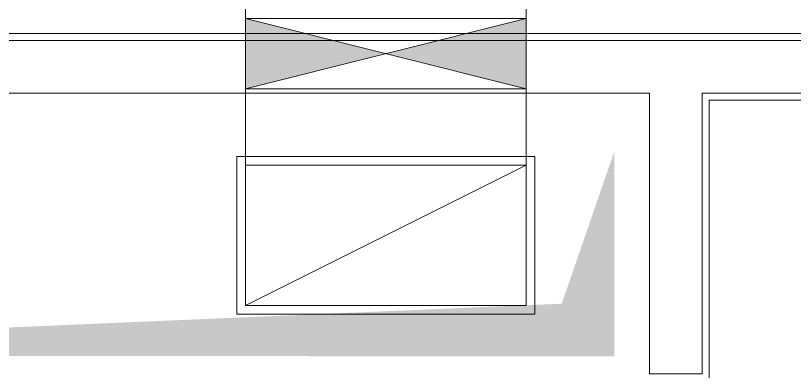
# Model space of a CAD drawing. Extents: x -2012 to 34975, y -1043 to 8321.
# Drawn here: x 24200.2 to 24422.2, y 663.2 to 764.6 of the extents above; entities that cross this region are included whole.
import ezdxf

# ---------------------------------------------------------------- set-up
doc = ezdxf.new("R2010")
doc.units = 0
doc.header["$LTSCALE"] = 25
doc.layers.get('0').update_dxf_attribs({"color": 9, "lineweight": 9})
for name, color, linetype, lineweight in [('00', 9, 'Continuous', 9), ('06D', 9, 'Continuous', 9), ('09D', 9, 'Continuous', 9), ('14', 9, 'Continuous', 9)]:
    doc.layers.add(name, color=color, linetype=linetype, lineweight=lineweight)

# ---------------------------------------------------------------- blocks, each defined once
blk = doc.blocks.new('p-2.mekanik_cihaz')
h = blk.add_hatch(color=256)
h.paths.add_polyline_path([(2909.87, -3098.72), (2949.87, -3108.72), (2949.87, -3088.72)])
h.paths.add_polyline_path([(2869.87, -3088.72), (2869.87, -3108.72), (2909.87, -3098.72)])
for p, q in [((2949.87, -3108.72), (2869.87, -3088.72)), ((2949.87, -3088.72), (2869.87, -3108.72)), ((2869.87, -3170.51), (2949.87, -3130.51))]:
    blk.add_line(p, q)
for points in [[(2949.87, -2951.47), (2949.87, -3130.51), (2869.87, -3130.51), (2869.87, -2951.47)], [(2949.87, -3088.72), (2949.87, -3108.72), (2869.87, -3108.72), (2869.87, -3088.72)], [(2867.37, -3173.01), (2952.37, -3173.01), (2952.37, -3128.01), (2867.37, -3128.01)], [(2869.87, -3170.51), (2949.87, -3170.51), (2949.87, -3130.51), (2869.87, -3130.51)]]:
    blk.add_lwpolyline(points, close=True)

msp = doc.modelspace()

# ---------------------------------------------------------------- linework, layer by layer
at = {"layer": '00'}
msp.add_lwpolyline([(24395.84, 662.5), (24380.84, 662.5), (24380.84, 742.5), (23815.84, 742.5), (23815.84, 662.5), (23795.84, 662.5), (23795.84, 1012.5), (23815.84, 1012.5), (23815.84, 757.5), (24470.84, 757.5), (24470.84, 742.5), (24395.84, 742.5), (24395.84, 662.5)], dxfattribs=at)
at = {"layer": '06D'}
for points in [[(24348.21, 679.49), (24263.21, 679.49), (24263.21, 724.49), (24348.21, 724.49)], [(24265.71, 721.99), (24345.71, 721.99), (24345.71, 681.99), (24265.71, 681.99)]]:
    msp.add_lwpolyline(points, close=True, dxfattribs=at)
msp.add_lwpolyline([(24265.71, 681.99), (24345.71, 721.99)], dxfattribs=at)
at = {"layer": '09D'}
msp.add_solid([(24370.84, 725.95), (24370.84, 667.5), (24355.84, 682.5), (24010.84, 667.71)], dxfattribs=at)
at = {"layer": '14'}
msp.add_lwpolyline([(23817.84, 759.5), (24472.84, 759.5), (24472.84, 740.5), (24397.84, 740.5), (24397.84, 475.5), (24376.84, 475.5), (24376.84, 620.5), (23847.84, 620.5)], dxfattribs=at)

# ---------------------------------------------------------------- block references
at = {"layer": '06D'}
msp.add_blockref('p-2.mekanik_cihaz', (21395.84, 3852.5), dxfattribs=at)

doc.saveas('drawing.dxf')
